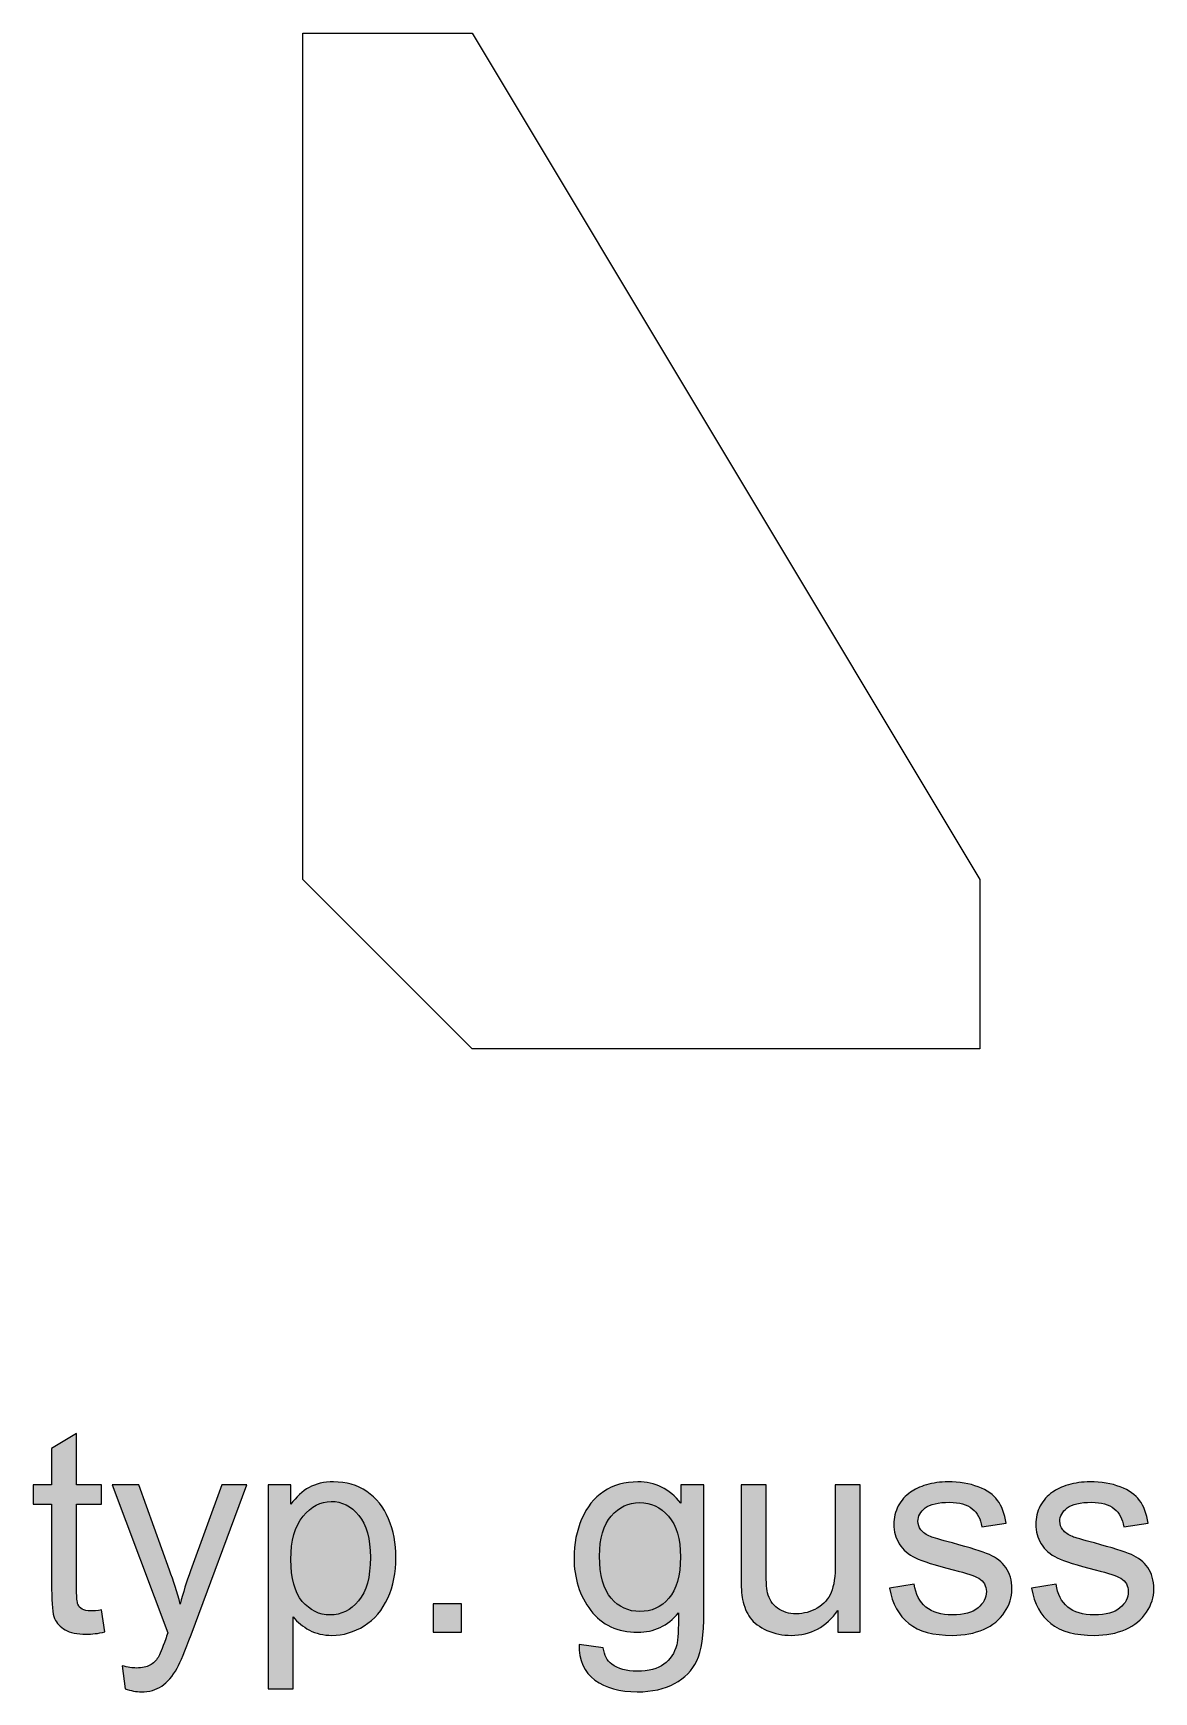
# Model space of a CAD drawing. Extents: x -3.7 to 85.1, y -41.7 to 15.
# Drawn here: x 5.3 to 11.92, y 5.21 to 15.01 of the extents above; entities that cross this region are included whole.
import ezdxf

# ---------------------------------------------------------------- set-up
doc = ezdxf.new("R2010")
doc.units = 0
doc.header["$MEASUREMENT"] = 0
doc.layers.add('LAYER_1', color=7, linetype='CONTINUOUS')

msp = doc.modelspace()

# ---------------------------------------------------------------- hatches: boundary and pattern name
at = {"layer": 'LAYER_1'}
h = msp.add_hatch(color=250, dxfattribs=at)
edge = h.paths.add_edge_path()
edge.add_spline(control_points=[(5.7073, 5.6936), (5.7073, 5.6936), (5.7273, 5.5635), (5.7273, 5.5635), (5.6859, 5.5548), (5.6488, 5.5504), (5.6164, 5.5504), (5.563, 5.5504), (5.5217, 5.5587), (5.4921, 5.5758), (5.4627, 5.5928), (5.4421, 5.6149), (5.4301, 5.6425), (5.4181, 5.6702), (5.4122, 5.7283), (5.4122, 5.8168), (5.4122, 5.8168), (5.4122, 6.3181), (5.4122, 6.3181), (5.4122, 6.3181), (5.3033, 6.3181), (5.3033, 6.3181), (5.3033, 6.3181), (5.3033, 6.4321), (5.3033, 6.4321), (5.3033, 6.4321), (5.4122, 6.4321), (5.4122, 6.4321), (5.4122, 6.4321), (5.4122, 6.6472), (5.4122, 6.6472), (5.4122, 6.6472), (5.5597, 6.7358), (5.5597, 6.7358), (5.5597, 6.7358), (5.5597, 6.4321), (5.5597, 6.4321), (5.5597, 6.4321), (5.7073, 6.4321), (5.7073, 6.4321), (5.7073, 6.4321), (5.7073, 6.3181), (5.7073, 6.3181), (5.7073, 6.3181), (5.5597, 6.3181), (5.5597, 6.3181), (5.5597, 6.3181), (5.5597, 5.8085), (5.5597, 5.8085), (5.5597, 5.7663), (5.5622, 5.7392), (5.5676, 5.7272), (5.5725, 5.7152), (5.581, 5.7056), (5.5927, 5.6984), (5.6044, 5.6914), (5.6212, 5.6878), (5.643, 5.6878), (5.6592, 5.6878), (5.6807, 5.6898), (5.7073, 5.6936)], knot_values=[0, 0, 0, 0, 0.05, 0.05, 0.05, 0.1, 0.1, 0.1, 0.15, 0.15, 0.15, 0.2, 0.2, 0.2, 0.25, 0.25, 0.25, 0.3, 0.3, 0.3, 0.35, 0.35, 0.35, 0.4, 0.4, 0.4, 0.45, 0.45, 0.45, 0.5, 0.5, 0.5, 0.55, 0.55, 0.55, 0.6, 0.6, 0.6, 0.65, 0.65, 0.65, 0.7, 0.7, 0.7, 0.75, 0.75, 0.75, 0.8, 0.8, 0.8, 0.85, 0.85, 0.85, 0.9, 0.9, 0.9, 0.95, 0.95, 0.95, 1, 1, 1, 1], degree=3, periodic=1)
h = msp.add_hatch(color=250, dxfattribs=at)
edge = h.paths.add_edge_path()
edge.add_spline(control_points=[(5.8461, 5.2276), (5.8461, 5.2276), (5.8293, 5.3639), (5.8293, 5.3639), (5.8617, 5.3553), (5.8896, 5.3508), (5.9137, 5.3508), (5.9467, 5.3508), (5.973, 5.3564), (5.9925, 5.3673), (6.0124, 5.3782), (6.0285, 5.3936), (6.0411, 5.4132), (6.0503, 5.4279), (6.0654, 5.4645), (6.0861, 5.5232), (6.0889, 5.5313), (6.0931, 5.5433), (6.0992, 5.5593), (6.0992, 5.5593), (5.769, 6.4321), (5.769, 6.4321), (5.769, 6.4321), (5.9265, 6.4321), (5.9265, 6.4321), (5.9265, 6.4321), (6.1081, 5.9297), (6.1081, 5.9297), (6.1319, 5.8663), (6.1528, 5.7993), (6.1716, 5.7288), (6.1886, 5.795), (6.2087, 5.8604), (6.2322, 5.9247), (6.2322, 5.9247), (6.4177, 6.4321), (6.4177, 6.4321), (6.4177, 6.4321), (6.565, 6.4321), (6.565, 6.4321), (6.565, 6.4321), (6.2361, 5.547), (6.2361, 5.547), (6.2006, 5.4517), (6.173, 5.3863), (6.1531, 5.3502), (6.1269, 5.3019), (6.0967, 5.2664), (6.0629, 5.2438), (6.0288, 5.2212), (5.9883, 5.2101), (5.9413, 5.2101), (5.9128, 5.2101), (5.881, 5.2159), (5.8461, 5.2276)], knot_values=[0, 0, 0, 0, 0.055556, 0.055556, 0.055556, 0.111111, 0.111111, 0.111111, 0.166667, 0.166667, 0.166667, 0.222222, 0.222222, 0.222222, 0.277778, 0.277778, 0.277778, 0.333333, 0.333333, 0.333333, 0.388889, 0.388889, 0.388889, 0.444444, 0.444444, 0.444444, 0.5, 0.5, 0.5, 0.555556, 0.555556, 0.555556, 0.611111, 0.611111, 0.611111, 0.666667, 0.666667, 0.666667, 0.722222, 0.722222, 0.722222, 0.777778, 0.777778, 0.777778, 0.833333, 0.833333, 0.833333, 0.888889, 0.888889, 0.888889, 0.944444, 0.944444, 0.944444, 1, 1, 1, 1], degree=3, periodic=1)
h = msp.add_hatch(color=250, dxfattribs=at)
edge = h.paths.add_edge_path()
edge.add_spline(control_points=[(6.691, 5.2284), (6.691, 5.2284), (6.691, 6.4321), (6.691, 6.4321), (6.691, 6.4321), (6.825, 6.4321), (6.825, 6.4321), (6.825, 6.4321), (6.825, 6.3178), (6.825, 6.3178), (6.8567, 6.3619), (6.8924, 6.3952), (6.9323, 6.4173), (6.972, 6.4393), (7.0204, 6.4505), (7.077, 6.4505), (7.1514, 6.4505), (7.2167, 6.4315), (7.2735, 6.3932), (7.3301, 6.3553), (7.3729, 6.3013), (7.4019, 6.232), (7.4307, 6.1624), (7.4453, 6.0864), (7.4453, 6.0035), (7.4453, 5.9149), (7.4294, 5.835), (7.3975, 5.7638), (7.3656, 5.6928), (7.3193, 5.6383), (7.2584, 5.6003), (7.1978, 5.5626), (7.1338, 5.5436), (7.0667, 5.5436), (7.0176, 5.5436), (6.9734, 5.5539), (6.9346, 5.5746), (6.8955, 5.5953), (6.8636, 5.6213), (6.8384, 5.6529), (6.8384, 5.6529), (6.8384, 5.2284), (6.8384, 5.2284), (6.8384, 5.2284), (6.691, 5.2284), (6.691, 5.2284)], knot_values=[0, 0, 0, 0, 0.066667, 0.066667, 0.066667, 0.133333, 0.133333, 0.133333, 0.2, 0.2, 0.2, 0.266667, 0.266667, 0.266667, 0.333333, 0.333333, 0.333333, 0.4, 0.4, 0.4, 0.466667, 0.466667, 0.466667, 0.533333, 0.533333, 0.533333, 0.6, 0.6, 0.6, 0.666667, 0.666667, 0.666667, 0.733333, 0.733333, 0.733333, 0.8, 0.8, 0.8, 0.866667, 0.866667, 0.866667, 0.933333, 0.933333, 0.933333, 1, 1, 1, 1], degree=3, periodic=1)
h = msp.add_hatch(color=250, dxfattribs=at)
edge = h.paths.add_edge_path()
edge.add_spline(control_points=[(8.5276, 5.4899), (8.5276, 5.4899), (8.6701, 5.4699), (8.6701, 5.4699), (8.6759, 5.4257), (8.6927, 5.3936), (8.7202, 5.3732), (8.7567, 5.3461), (8.8067, 5.3324), (8.8702, 5.3324), (8.9383, 5.3324), (8.9911, 5.3461), (9.0282, 5.3732), (9.0655, 5.4003), (9.0906, 5.4385), (9.1037, 5.4875), (9.1113, 5.5173), (9.1149, 5.5802), (9.1144, 5.6761), (9.0498, 5.6001), (8.9696, 5.5621), (8.8735, 5.5621), (8.7539, 5.5621), (8.6612, 5.6051), (8.5958, 5.6914), (8.5301, 5.7775), (8.4975, 5.8808), (8.4975, 6.0013), (8.4975, 6.0842), (8.5125, 6.1608), (8.5424, 6.2309), (8.5723, 6.301), (8.6159, 6.355), (8.6729, 6.3932), (8.7299, 6.4315), (8.797, 6.4505), (8.8741, 6.4505), (8.9766, 6.4505), (9.0613, 6.4086), (9.1278, 6.3247), (9.1278, 6.3247), (9.1278, 6.4321), (9.1278, 6.4321), (9.1278, 6.4321), (9.2636, 6.4321), (9.2636, 6.4321), (9.2636, 6.4321), (9.2636, 5.6808), (9.2636, 5.6808), (9.2636, 5.5453), (9.2499, 5.4495), (9.2222, 5.393), (9.1948, 5.3366), (9.151, 5.2918), (9.0914, 5.2592), (9.0316, 5.2265), (8.9581, 5.2101), (8.871, 5.2101), (8.7673, 5.2101), (8.6838, 5.2333), (8.6201, 5.2798), (8.5561, 5.3262), (8.5254, 5.3964), (8.5276, 5.4899)], knot_values=[0, 0, 0, 0, 0.047619, 0.047619, 0.047619, 0.095238, 0.095238, 0.095238, 0.142857, 0.142857, 0.142857, 0.190476, 0.190476, 0.190476, 0.238095, 0.238095, 0.238095, 0.285714, 0.285714, 0.285714, 0.333333, 0.333333, 0.333333, 0.380952, 0.380952, 0.380952, 0.428571, 0.428571, 0.428571, 0.47619, 0.47619, 0.47619, 0.52381, 0.52381, 0.52381, 0.571429, 0.571429, 0.571429, 0.619048, 0.619048, 0.619048, 0.666667, 0.666667, 0.666667, 0.714286, 0.714286, 0.714286, 0.761905, 0.761905, 0.761905, 0.809524, 0.809524, 0.809524, 0.857143, 0.857143, 0.857143, 0.904762, 0.904762, 0.904762, 0.952381, 0.952381, 0.952381, 1, 1, 1, 1], degree=3, periodic=1)
h = msp.add_hatch(color=250, dxfattribs=at)
edge = h.paths.add_edge_path()
edge.add_spline(control_points=[(10.0553, 5.5621), (10.0553, 5.5621), (10.0553, 5.6914), (10.0553, 5.6914), (9.9877, 5.5928), (9.8961, 5.5436), (9.7801, 5.5436), (9.729, 5.5436), (9.6812, 5.5534), (9.6368, 5.573), (9.5924, 5.5928), (9.5594, 5.6174), (9.5379, 5.647), (9.5164, 5.6769), (9.5013, 5.7132), (9.4926, 5.7562), (9.4867, 5.7853), (9.4837, 5.8311), (9.4837, 5.8937), (9.4837, 5.8937), (9.4837, 6.4321), (9.4837, 6.4321), (9.4837, 6.4321), (9.6312, 6.4321), (9.6312, 6.4321), (9.6312, 6.4321), (9.6312, 5.9507), (9.6312, 5.9507), (9.6312, 5.8738), (9.6342, 5.8219), (9.6401, 5.7953), (9.6494, 5.7565), (9.669, 5.7263), (9.6991, 5.7042), (9.729, 5.6822), (9.7659, 5.671), (9.81, 5.671), (9.8542, 5.671), (9.8955, 5.6822), (9.9341, 5.7048), (9.9726, 5.7275), (9.9999, 5.7584), (10.0162, 5.7973), (10.0321, 5.8361), (10.0402, 5.8929), (10.0402, 5.9669), (10.0402, 5.9669), (10.0402, 6.4321), (10.0402, 6.4321), (10.0402, 6.4321), (10.1877, 6.4321), (10.1877, 6.4321), (10.1877, 6.4321), (10.1877, 5.5621), (10.1877, 5.5621), (10.1877, 5.5621), (10.0553, 5.5621), (10.0553, 5.5621)], knot_values=[0, 0, 0, 0, 0.052632, 0.052632, 0.052632, 0.105263, 0.105263, 0.105263, 0.157895, 0.157895, 0.157895, 0.210526, 0.210526, 0.210526, 0.263158, 0.263158, 0.263158, 0.315789, 0.315789, 0.315789, 0.368421, 0.368421, 0.368421, 0.421053, 0.421053, 0.421053, 0.473684, 0.473684, 0.473684, 0.526316, 0.526316, 0.526316, 0.578947, 0.578947, 0.578947, 0.631579, 0.631579, 0.631579, 0.684211, 0.684211, 0.684211, 0.736842, 0.736842, 0.736842, 0.789474, 0.789474, 0.789474, 0.842105, 0.842105, 0.842105, 0.894737, 0.894737, 0.894737, 0.947368, 0.947368, 0.947368, 1, 1, 1, 1], degree=3, periodic=1)
h = msp.add_hatch(color=250, dxfattribs=at)
edge = h.paths.add_edge_path()
edge.add_spline(control_points=[(10.3607, 5.8219), (10.3607, 5.8219), (10.5065, 5.8453), (10.5065, 5.8453), (10.5146, 5.787), (10.5375, 5.7422), (10.575, 5.711), (10.6124, 5.6799), (10.665, 5.6643), (10.7319, 5.6643), (10.7998, 5.6643), (10.8502, 5.678), (10.8831, 5.7056), (10.9158, 5.733), (10.9323, 5.7655), (10.9323, 5.8026), (10.9323, 5.8359), (10.9175, 5.8621), (10.8881, 5.8811), (10.8675, 5.8942), (10.8172, 5.9107), (10.7373, 5.9311), (10.6295, 5.9582), (10.5549, 5.9816), (10.513, 6.0015), (10.4713, 6.0216), (10.4398, 6.049), (10.4182, 6.0842), (10.3967, 6.1192), (10.3858, 6.158), (10.3858, 6.2004), (10.3858, 6.2393), (10.3947, 6.275), (10.4124, 6.308), (10.4302, 6.341), (10.4542, 6.3684), (10.4847, 6.3901), (10.5076, 6.4069), (10.539, 6.4212), (10.5784, 6.4329), (10.6179, 6.4446), (10.6601, 6.4505), (10.7054, 6.4505), (10.7736, 6.4505), (10.8334, 6.4407), (10.8848, 6.4209), (10.9365, 6.4013), (10.9745, 6.3745), (10.9991, 6.341), (11.0234, 6.3072), (11.0404, 6.2622), (11.0496, 6.2058), (11.0496, 6.2058), (10.9055, 6.1856), (10.9055, 6.1856), (10.8991, 6.2309), (10.8801, 6.2664), (10.8487, 6.2918), (10.8175, 6.3173), (10.7733, 6.3298), (10.7161, 6.3298), (10.6487, 6.3298), (10.6004, 6.3186), (10.5716, 6.2962), (10.5429, 6.2739), (10.5283, 6.2476), (10.5283, 6.2178), (10.5283, 6.1987), (10.5341, 6.1815), (10.5462, 6.1661), (10.5582, 6.1504), (10.5769, 6.1373), (10.6026, 6.127), (10.6175, 6.1214), (10.6604, 6.1088), (10.7325, 6.0893), (10.8365, 6.0616), (10.9091, 6.0387), (10.9505, 6.0211), (10.9918, 6.0035), (11.0242, 5.9775), (11.0477, 5.9439), (11.0714, 5.9101), (11.0832, 5.8682), (11.0832, 5.8179), (11.0832, 5.7691), (11.0689, 5.723), (11.0401, 5.6797), (11.0114, 5.6364), (10.9701, 5.6028), (10.9161, 5.5791), (10.8619, 5.5553), (10.8007, 5.5436), (10.7325, 5.5436), (10.6196, 5.5436), (10.5333, 5.567), (10.4741, 5.6138), (10.4149, 5.6607), (10.3772, 5.7299), (10.3607, 5.8219)], knot_values=[0, 0, 0, 0, 0.030303, 0.030303, 0.030303, 0.060606, 0.060606, 0.060606, 0.090909, 0.090909, 0.090909, 0.121212, 0.121212, 0.121212, 0.151515, 0.151515, 0.151515, 0.181818, 0.181818, 0.181818, 0.212121, 0.212121, 0.212121, 0.242424, 0.242424, 0.242424, 0.272727, 0.272727, 0.272727, 0.30303, 0.30303, 0.30303, 0.333333, 0.333333, 0.333333, 0.363636, 0.363636, 0.363636, 0.393939, 0.393939, 0.393939, 0.424242, 0.424242, 0.424242, 0.454545, 0.454545, 0.454545, 0.484848, 0.484848, 0.484848, 0.515152, 0.515152, 0.515152, 0.545455, 0.545455, 0.545455, 0.575758, 0.575758, 0.575758, 0.606061, 0.606061, 0.606061, 0.636364, 0.636364, 0.636364, 0.666667, 0.666667, 0.666667, 0.69697, 0.69697, 0.69697, 0.727273, 0.727273, 0.727273, 0.757576, 0.757576, 0.757576, 0.787879, 0.787879, 0.787879, 0.818182, 0.818182, 0.818182, 0.848485, 0.848485, 0.848485, 0.878788, 0.878788, 0.878788, 0.909091, 0.909091, 0.909091, 0.939394, 0.939394, 0.939394, 0.969697, 0.969697, 0.969697, 1, 1, 1, 1], degree=3, periodic=1)
h = msp.add_hatch(color=250, dxfattribs=at)
edge = h.paths.add_edge_path()
edge.add_spline(control_points=[(11.1988, 5.8219), (11.1988, 5.8219), (11.3447, 5.8453), (11.3447, 5.8453), (11.3527, 5.787), (11.3756, 5.7422), (11.4132, 5.711), (11.4505, 5.6799), (11.5031, 5.6643), (11.5702, 5.6643), (11.638, 5.6643), (11.6884, 5.678), (11.7213, 5.7056), (11.7539, 5.733), (11.7704, 5.7655), (11.7704, 5.8026), (11.7704, 5.8359), (11.7556, 5.8621), (11.7263, 5.8811), (11.7056, 5.8942), (11.6553, 5.9107), (11.5755, 5.9311), (11.4676, 5.9582), (11.393, 5.9816), (11.3511, 6.0015), (11.3095, 6.0216), (11.2779, 6.049), (11.2564, 6.0842), (11.2349, 6.1192), (11.2239, 6.158), (11.2239, 6.2004), (11.2239, 6.2393), (11.2329, 6.275), (11.2505, 6.308), (11.2684, 6.341), (11.2924, 6.3684), (11.3229, 6.3901), (11.3458, 6.4069), (11.3771, 6.4212), (11.4165, 6.4329), (11.4562, 6.4446), (11.4983, 6.4505), (11.5436, 6.4505), (11.6118, 6.4505), (11.6716, 6.4407), (11.723, 6.4209), (11.7747, 6.4013), (11.8127, 6.3745), (11.8373, 6.341), (11.8616, 6.3072), (11.8786, 6.2622), (11.8878, 6.2058), (11.8878, 6.2058), (11.7436, 6.1856), (11.7436, 6.1856), (11.7373, 6.2309), (11.7182, 6.2664), (11.6869, 6.2918), (11.6556, 6.3173), (11.6115, 6.3298), (11.5542, 6.3298), (11.4869, 6.3298), (11.4385, 6.3186), (11.4098, 6.2962), (11.381, 6.2739), (11.3664, 6.2476), (11.3664, 6.2178), (11.3664, 6.1987), (11.3723, 6.1815), (11.3844, 6.1661), (11.3964, 6.1504), (11.4151, 6.1373), (11.4408, 6.127), (11.4556, 6.1214), (11.4986, 6.1088), (11.5707, 6.0893), (11.6747, 6.0616), (11.7473, 6.0387), (11.7887, 6.0211), (11.8299, 6.0035), (11.8624, 5.9775), (11.8858, 5.9439), (11.9096, 5.9101), (11.9213, 5.8682), (11.9213, 5.8179), (11.9213, 5.7691), (11.9071, 5.723), (11.8783, 5.6797), (11.8496, 5.6364), (11.8082, 5.6028), (11.7542, 5.5791), (11.7001, 5.5553), (11.6389, 5.5436), (11.5707, 5.5436), (11.4579, 5.5436), (11.3715, 5.567), (11.3122, 5.6138), (11.253, 5.6607), (11.2153, 5.7299), (11.1988, 5.8219)], knot_values=[0, 0, 0, 0, 0.030303, 0.030303, 0.030303, 0.060606, 0.060606, 0.060606, 0.090909, 0.090909, 0.090909, 0.121212, 0.121212, 0.121212, 0.151515, 0.151515, 0.151515, 0.181818, 0.181818, 0.181818, 0.212121, 0.212121, 0.212121, 0.242424, 0.242424, 0.242424, 0.272727, 0.272727, 0.272727, 0.30303, 0.30303, 0.30303, 0.333333, 0.333333, 0.333333, 0.363636, 0.363636, 0.363636, 0.393939, 0.393939, 0.393939, 0.424242, 0.424242, 0.424242, 0.454545, 0.454545, 0.454545, 0.484848, 0.484848, 0.484848, 0.515152, 0.515152, 0.515152, 0.545455, 0.545455, 0.545455, 0.575758, 0.575758, 0.575758, 0.606061, 0.606061, 0.606061, 0.636364, 0.636364, 0.636364, 0.666667, 0.666667, 0.666667, 0.69697, 0.69697, 0.69697, 0.727273, 0.727273, 0.727273, 0.757576, 0.757576, 0.757576, 0.787879, 0.787879, 0.787879, 0.818182, 0.818182, 0.818182, 0.848485, 0.848485, 0.848485, 0.878788, 0.878788, 0.878788, 0.909091, 0.909091, 0.909091, 0.939394, 0.939394, 0.939394, 0.969697, 0.969697, 0.969697, 1, 1, 1, 1], degree=3, periodic=1)
h = msp.add_hatch(color=250, dxfattribs=at)
edge = h.paths.add_edge_path()
edge.add_spline(control_points=[(6.825, 5.9918), (6.825, 5.8803), (6.8476, 5.7979), (6.8927, 5.7445), (6.9379, 5.6911), (6.9927, 5.6643), (7.057, 5.6643), (7.1224, 5.6643), (7.1782, 5.6919), (7.2246, 5.7473), (7.2712, 5.8026), (7.2944, 5.8881), (7.2944, 6.004), (7.2944, 6.1147), (7.2718, 6.1974), (7.2262, 6.2524), (7.1807, 6.3075), (7.1265, 6.3348), (7.0634, 6.3348), (7.0008, 6.3348), (6.9455, 6.3055), (6.8974, 6.2471), (6.8491, 6.1884), (6.825, 6.1035), (6.825, 5.9918)], knot_values=[0, 0, 0, 0, 0.125, 0.125, 0.125, 0.25, 0.25, 0.25, 0.375, 0.375, 0.375, 0.5, 0.5, 0.5, 0.625, 0.625, 0.625, 0.75, 0.75, 0.75, 0.875, 0.875, 0.875, 1, 1, 1, 1], degree=3, periodic=1)
h = msp.add_hatch(color=250, dxfattribs=at)
edge = h.paths.add_edge_path()
edge.add_spline(control_points=[(8.6483, 6.0118), (8.6483, 5.8981), (8.671, 5.8152), (8.7162, 5.763), (8.7618, 5.7107), (8.8184, 5.6844), (8.8866, 5.6844), (8.9545, 5.6844), (9.0113, 5.7104), (9.0573, 5.7624), (9.1032, 5.8144), (9.1261, 5.8959), (9.1261, 6.0071), (9.1261, 6.1133), (9.1024, 6.1935), (9.0551, 6.2474), (9.0079, 6.3013), (8.9509, 6.3281), (8.8844, 6.3281), (8.8187, 6.3281), (8.7631, 6.3016), (8.717, 6.2485), (8.6713, 6.1954), (8.6483, 6.1167), (8.6483, 6.0118)], knot_values=[0, 0, 0, 0, 0.125, 0.125, 0.125, 0.25, 0.25, 0.25, 0.375, 0.375, 0.375, 0.5, 0.5, 0.5, 0.625, 0.625, 0.625, 0.75, 0.75, 0.75, 0.875, 0.875, 0.875, 1, 1, 1, 1], degree=3, periodic=1)
h = msp.add_hatch(color=250, dxfattribs=at)
edge = h.paths.add_edge_path()
edge.add_spline(control_points=[(7.6652, 5.5621), (7.6652, 5.5621), (7.6652, 5.7296), (7.6652, 5.7296), (7.6652, 5.7296), (7.8328, 5.7296), (7.8328, 5.7296), (7.8328, 5.7296), (7.8328, 5.5621), (7.8328, 5.5621), (7.8328, 5.5621), (7.6652, 5.5621), (7.6652, 5.5621)], knot_values=[0, 0, 0, 0, 0.25, 0.25, 0.25, 0.5, 0.5, 0.5, 0.75, 0.75, 0.75, 1, 1, 1, 1], degree=3, periodic=1)

# ---------------------------------------------------------------- linework, layer by layer
at = {"layer": 'LAYER_1', "color": 250}
for points, knots in [([(6.8948, 15.0086), (6.8948, 15.0086), (6.8948, 10.0086), (6.8948, 10.0086), (6.8948, 10.0086), (7.8948, 9.0086), (7.8948, 9.0086), (7.8948, 9.0086), (10.8948, 9.0086), (10.8948, 9.0086), (10.8948, 9.0086), (10.8948, 10.0086), (10.8948, 10.0086), (10.8948, 10.0086), (7.8948, 15.0086), (7.8948, 15.0086), (7.8948, 15.0086), (6.8948, 15.0086), (6.8948, 15.0086)], [0, 0, 0, 0, 0.166667, 0.166667, 0.166667, 0.333333, 0.333333, 0.333333, 0.5, 0.5, 0.5, 0.666667, 0.666667, 0.666667, 0.833333, 0.833333, 0.833333, 1, 1, 1, 1]), ([(5.7073, 5.6936), (5.7073, 5.6936), (5.7273, 5.5635), (5.7273, 5.5635), (5.6859, 5.5548), (5.6488, 5.5504), (5.6164, 5.5504), (5.563, 5.5504), (5.5217, 5.5587), (5.4921, 5.5758), (5.4627, 5.5928), (5.4421, 5.6149), (5.4301, 5.6425), (5.4181, 5.6702), (5.4122, 5.7283), (5.4122, 5.8168), (5.4122, 5.8168), (5.4122, 6.3181), (5.4122, 6.3181), (5.4122, 6.3181), (5.3033, 6.3181), (5.3033, 6.3181), (5.3033, 6.3181), (5.3033, 6.4321), (5.3033, 6.4321), (5.3033, 6.4321), (5.4122, 6.4321), (5.4122, 6.4321), (5.4122, 6.4321), (5.4122, 6.6472), (5.4122, 6.6472), (5.4122, 6.6472), (5.5597, 6.7358), (5.5597, 6.7358), (5.5597, 6.7358), (5.5597, 6.4321), (5.5597, 6.4321), (5.5597, 6.4321), (5.7073, 6.4321), (5.7073, 6.4321), (5.7073, 6.4321), (5.7073, 6.3181), (5.7073, 6.3181), (5.7073, 6.3181), (5.5597, 6.3181), (5.5597, 6.3181), (5.5597, 6.3181), (5.5597, 5.8085), (5.5597, 5.8085), (5.5597, 5.7663), (5.5622, 5.7392), (5.5676, 5.7272), (5.5725, 5.7152), (5.581, 5.7056), (5.5927, 5.6984), (5.6044, 5.6914), (5.6212, 5.6878), (5.643, 5.6878), (5.6592, 5.6878), (5.6807, 5.6898), (5.7073, 5.6936)], [0, 0, 0, 0, 0.05, 0.05, 0.05, 0.1, 0.1, 0.1, 0.15, 0.15, 0.15, 0.2, 0.2, 0.2, 0.25, 0.25, 0.25, 0.3, 0.3, 0.3, 0.35, 0.35, 0.35, 0.4, 0.4, 0.4, 0.45, 0.45, 0.45, 0.5, 0.5, 0.5, 0.55, 0.55, 0.55, 0.6, 0.6, 0.6, 0.65, 0.65, 0.65, 0.7, 0.7, 0.7, 0.75, 0.75, 0.75, 0.8, 0.8, 0.8, 0.85, 0.85, 0.85, 0.9, 0.9, 0.9, 0.95, 0.95, 0.95, 1, 1, 1, 1]), ([(5.8461, 5.2276), (5.8461, 5.2276), (5.8293, 5.3639), (5.8293, 5.3639), (5.8617, 5.3553), (5.8896, 5.3508), (5.9137, 5.3508), (5.9467, 5.3508), (5.973, 5.3564), (5.9925, 5.3673), (6.0124, 5.3782), (6.0285, 5.3936), (6.0411, 5.4132), (6.0503, 5.4279), (6.0654, 5.4645), (6.0861, 5.5232), (6.0889, 5.5313), (6.0931, 5.5433), (6.0992, 5.5593), (6.0992, 5.5593), (5.769, 6.4321), (5.769, 6.4321), (5.769, 6.4321), (5.9265, 6.4321), (5.9265, 6.4321), (5.9265, 6.4321), (6.1081, 5.9297), (6.1081, 5.9297), (6.1319, 5.8663), (6.1528, 5.7993), (6.1716, 5.7288), (6.1886, 5.795), (6.2087, 5.8604), (6.2322, 5.9247), (6.2322, 5.9247), (6.4177, 6.4321), (6.4177, 6.4321), (6.4177, 6.4321), (6.565, 6.4321), (6.565, 6.4321), (6.565, 6.4321), (6.2361, 5.547), (6.2361, 5.547), (6.2006, 5.4517), (6.173, 5.3863), (6.1531, 5.3502), (6.1269, 5.3019), (6.0967, 5.2664), (6.0629, 5.2438), (6.0288, 5.2212), (5.9883, 5.2101), (5.9413, 5.2101), (5.9128, 5.2101), (5.881, 5.2159), (5.8461, 5.2276)], [0, 0, 0, 0, 0.055556, 0.055556, 0.055556, 0.111111, 0.111111, 0.111111, 0.166667, 0.166667, 0.166667, 0.222222, 0.222222, 0.222222, 0.277778, 0.277778, 0.277778, 0.333333, 0.333333, 0.333333, 0.388889, 0.388889, 0.388889, 0.444444, 0.444444, 0.444444, 0.5, 0.5, 0.5, 0.555556, 0.555556, 0.555556, 0.611111, 0.611111, 0.611111, 0.666667, 0.666667, 0.666667, 0.722222, 0.722222, 0.722222, 0.777778, 0.777778, 0.777778, 0.833333, 0.833333, 0.833333, 0.888889, 0.888889, 0.888889, 0.944444, 0.944444, 0.944444, 1, 1, 1, 1]), ([(6.691, 5.2284), (6.691, 5.2284), (6.691, 6.4321), (6.691, 6.4321), (6.691, 6.4321), (6.825, 6.4321), (6.825, 6.4321), (6.825, 6.4321), (6.825, 6.3178), (6.825, 6.3178), (6.8567, 6.3619), (6.8924, 6.3952), (6.9323, 6.4173), (6.972, 6.4393), (7.0204, 6.4505), (7.077, 6.4505), (7.1514, 6.4505), (7.2167, 6.4315), (7.2735, 6.3932), (7.3301, 6.3553), (7.3729, 6.3013), (7.4019, 6.232), (7.4307, 6.1624), (7.4453, 6.0864), (7.4453, 6.0035), (7.4453, 5.9149), (7.4294, 5.835), (7.3975, 5.7638), (7.3656, 5.6928), (7.3193, 5.6383), (7.2584, 5.6003), (7.1978, 5.5626), (7.1338, 5.5436), (7.0667, 5.5436), (7.0176, 5.5436), (6.9734, 5.5539), (6.9346, 5.5746), (6.8955, 5.5953), (6.8636, 5.6213), (6.8384, 5.6529), (6.8384, 5.6529), (6.8384, 5.2284), (6.8384, 5.2284), (6.8384, 5.2284), (6.691, 5.2284), (6.691, 5.2284)], [0, 0, 0, 0, 0.066667, 0.066667, 0.066667, 0.133333, 0.133333, 0.133333, 0.2, 0.2, 0.2, 0.266667, 0.266667, 0.266667, 0.333333, 0.333333, 0.333333, 0.4, 0.4, 0.4, 0.466667, 0.466667, 0.466667, 0.533333, 0.533333, 0.533333, 0.6, 0.6, 0.6, 0.666667, 0.666667, 0.666667, 0.733333, 0.733333, 0.733333, 0.8, 0.8, 0.8, 0.866667, 0.866667, 0.866667, 0.933333, 0.933333, 0.933333, 1, 1, 1, 1]), ([(8.5276, 5.4899), (8.5276, 5.4899), (8.6701, 5.4699), (8.6701, 5.4699), (8.6759, 5.4257), (8.6927, 5.3936), (8.7202, 5.3732), (8.7567, 5.3461), (8.8067, 5.3324), (8.8702, 5.3324), (8.9383, 5.3324), (8.9911, 5.3461), (9.0282, 5.3732), (9.0655, 5.4003), (9.0906, 5.4385), (9.1037, 5.4875), (9.1113, 5.5173), (9.1149, 5.5802), (9.1144, 5.6761), (9.0498, 5.6001), (8.9696, 5.5621), (8.8735, 5.5621), (8.7539, 5.5621), (8.6612, 5.6051), (8.5958, 5.6914), (8.5301, 5.7775), (8.4975, 5.8808), (8.4975, 6.0013), (8.4975, 6.0842), (8.5125, 6.1608), (8.5424, 6.2309), (8.5723, 6.301), (8.6159, 6.355), (8.6729, 6.3932), (8.7299, 6.4315), (8.797, 6.4505), (8.8741, 6.4505), (8.9766, 6.4505), (9.0613, 6.4086), (9.1278, 6.3247), (9.1278, 6.3247), (9.1278, 6.4321), (9.1278, 6.4321), (9.1278, 6.4321), (9.2636, 6.4321), (9.2636, 6.4321), (9.2636, 6.4321), (9.2636, 5.6808), (9.2636, 5.6808), (9.2636, 5.5453), (9.2499, 5.4495), (9.2222, 5.393), (9.1948, 5.3366), (9.151, 5.2918), (9.0914, 5.2592), (9.0316, 5.2265), (8.9581, 5.2101), (8.871, 5.2101), (8.7673, 5.2101), (8.6838, 5.2333), (8.6201, 5.2798), (8.5561, 5.3262), (8.5254, 5.3964), (8.5276, 5.4899)], [0, 0, 0, 0, 0.047619, 0.047619, 0.047619, 0.095238, 0.095238, 0.095238, 0.142857, 0.142857, 0.142857, 0.190476, 0.190476, 0.190476, 0.238095, 0.238095, 0.238095, 0.285714, 0.285714, 0.285714, 0.333333, 0.333333, 0.333333, 0.380952, 0.380952, 0.380952, 0.428571, 0.428571, 0.428571, 0.47619, 0.47619, 0.47619, 0.52381, 0.52381, 0.52381, 0.571429, 0.571429, 0.571429, 0.619048, 0.619048, 0.619048, 0.666667, 0.666667, 0.666667, 0.714286, 0.714286, 0.714286, 0.761905, 0.761905, 0.761905, 0.809524, 0.809524, 0.809524, 0.857143, 0.857143, 0.857143, 0.904762, 0.904762, 0.904762, 0.952381, 0.952381, 0.952381, 1, 1, 1, 1]), ([(10.0553, 5.5621), (10.0553, 5.5621), (10.0553, 5.6914), (10.0553, 5.6914), (9.9877, 5.5928), (9.8961, 5.5436), (9.7801, 5.5436), (9.729, 5.5436), (9.6812, 5.5534), (9.6368, 5.573), (9.5924, 5.5928), (9.5594, 5.6174), (9.5379, 5.647), (9.5164, 5.6769), (9.5013, 5.7132), (9.4926, 5.7562), (9.4867, 5.7853), (9.4837, 5.8311), (9.4837, 5.8937), (9.4837, 5.8937), (9.4837, 6.4321), (9.4837, 6.4321), (9.4837, 6.4321), (9.6312, 6.4321), (9.6312, 6.4321), (9.6312, 6.4321), (9.6312, 5.9507), (9.6312, 5.9507), (9.6312, 5.8738), (9.6342, 5.8219), (9.6401, 5.7953), (9.6494, 5.7565), (9.669, 5.7263), (9.6991, 5.7042), (9.729, 5.6822), (9.7659, 5.671), (9.81, 5.671), (9.8542, 5.671), (9.8955, 5.6822), (9.9341, 5.7048), (9.9726, 5.7275), (9.9999, 5.7584), (10.0162, 5.7973), (10.0321, 5.8361), (10.0402, 5.8929), (10.0402, 5.9669), (10.0402, 5.9669), (10.0402, 6.4321), (10.0402, 6.4321), (10.0402, 6.4321), (10.1877, 6.4321), (10.1877, 6.4321), (10.1877, 6.4321), (10.1877, 5.5621), (10.1877, 5.5621), (10.1877, 5.5621), (10.0553, 5.5621), (10.0553, 5.5621)], [0, 0, 0, 0, 0.052632, 0.052632, 0.052632, 0.105263, 0.105263, 0.105263, 0.157895, 0.157895, 0.157895, 0.210526, 0.210526, 0.210526, 0.263158, 0.263158, 0.263158, 0.315789, 0.315789, 0.315789, 0.368421, 0.368421, 0.368421, 0.421053, 0.421053, 0.421053, 0.473684, 0.473684, 0.473684, 0.526316, 0.526316, 0.526316, 0.578947, 0.578947, 0.578947, 0.631579, 0.631579, 0.631579, 0.684211, 0.684211, 0.684211, 0.736842, 0.736842, 0.736842, 0.789474, 0.789474, 0.789474, 0.842105, 0.842105, 0.842105, 0.894737, 0.894737, 0.894737, 0.947368, 0.947368, 0.947368, 1, 1, 1, 1]), ([(10.3607, 5.8219), (10.3607, 5.8219), (10.5065, 5.8453), (10.5065, 5.8453), (10.5146, 5.787), (10.5375, 5.7422), (10.575, 5.711), (10.6124, 5.6799), (10.665, 5.6643), (10.7319, 5.6643), (10.7998, 5.6643), (10.8502, 5.678), (10.8831, 5.7056), (10.9158, 5.733), (10.9323, 5.7655), (10.9323, 5.8026), (10.9323, 5.8359), (10.9175, 5.8621), (10.8881, 5.8811), (10.8675, 5.8942), (10.8172, 5.9107), (10.7373, 5.9311), (10.6295, 5.9582), (10.5549, 5.9816), (10.513, 6.0015), (10.4713, 6.0216), (10.4398, 6.049), (10.4182, 6.0842), (10.3967, 6.1192), (10.3858, 6.158), (10.3858, 6.2004), (10.3858, 6.2393), (10.3947, 6.275), (10.4124, 6.308), (10.4302, 6.341), (10.4542, 6.3684), (10.4847, 6.3901), (10.5076, 6.4069), (10.539, 6.4212), (10.5784, 6.4329), (10.6179, 6.4446), (10.6601, 6.4505), (10.7054, 6.4505), (10.7736, 6.4505), (10.8334, 6.4407), (10.8848, 6.4209), (10.9365, 6.4013), (10.9745, 6.3745), (10.9991, 6.341), (11.0234, 6.3072), (11.0404, 6.2622), (11.0496, 6.2058), (11.0496, 6.2058), (10.9055, 6.1856), (10.9055, 6.1856), (10.8991, 6.2309), (10.8801, 6.2664), (10.8487, 6.2918), (10.8175, 6.3173), (10.7733, 6.3298), (10.7161, 6.3298), (10.6487, 6.3298), (10.6004, 6.3186), (10.5716, 6.2962), (10.5429, 6.2739), (10.5283, 6.2476), (10.5283, 6.2178), (10.5283, 6.1987), (10.5341, 6.1815), (10.5462, 6.1661), (10.5582, 6.1504), (10.5769, 6.1373), (10.6026, 6.127), (10.6175, 6.1214), (10.6604, 6.1088), (10.7325, 6.0893), (10.8365, 6.0616), (10.9091, 6.0387), (10.9505, 6.0211), (10.9918, 6.0035), (11.0242, 5.9775), (11.0477, 5.9439), (11.0714, 5.9101), (11.0832, 5.8682), (11.0832, 5.8179), (11.0832, 5.7691), (11.0689, 5.723), (11.0401, 5.6797), (11.0114, 5.6364), (10.9701, 5.6028), (10.9161, 5.5791), (10.8619, 5.5553), (10.8007, 5.5436), (10.7325, 5.5436), (10.6196, 5.5436), (10.5333, 5.567), (10.4741, 5.6138), (10.4149, 5.6607), (10.3772, 5.7299), (10.3607, 5.8219)], [0, 0, 0, 0, 0.030303, 0.030303, 0.030303, 0.060606, 0.060606, 0.060606, 0.090909, 0.090909, 0.090909, 0.121212, 0.121212, 0.121212, 0.151515, 0.151515, 0.151515, 0.181818, 0.181818, 0.181818, 0.212121, 0.212121, 0.212121, 0.242424, 0.242424, 0.242424, 0.272727, 0.272727, 0.272727, 0.30303, 0.30303, 0.30303, 0.333333, 0.333333, 0.333333, 0.363636, 0.363636, 0.363636, 0.393939, 0.393939, 0.393939, 0.424242, 0.424242, 0.424242, 0.454545, 0.454545, 0.454545, 0.484848, 0.484848, 0.484848, 0.515152, 0.515152, 0.515152, 0.545455, 0.545455, 0.545455, 0.575758, 0.575758, 0.575758, 0.606061, 0.606061, 0.606061, 0.636364, 0.636364, 0.636364, 0.666667, 0.666667, 0.666667, 0.69697, 0.69697, 0.69697, 0.727273, 0.727273, 0.727273, 0.757576, 0.757576, 0.757576, 0.787879, 0.787879, 0.787879, 0.818182, 0.818182, 0.818182, 0.848485, 0.848485, 0.848485, 0.878788, 0.878788, 0.878788, 0.909091, 0.909091, 0.909091, 0.939394, 0.939394, 0.939394, 0.969697, 0.969697, 0.969697, 1, 1, 1, 1]), ([(11.1988, 5.8219), (11.1988, 5.8219), (11.3447, 5.8453), (11.3447, 5.8453), (11.3527, 5.787), (11.3756, 5.7422), (11.4132, 5.711), (11.4505, 5.6799), (11.5031, 5.6643), (11.5702, 5.6643), (11.638, 5.6643), (11.6884, 5.678), (11.7213, 5.7056), (11.7539, 5.733), (11.7704, 5.7655), (11.7704, 5.8026), (11.7704, 5.8359), (11.7556, 5.8621), (11.7263, 5.8811), (11.7056, 5.8942), (11.6553, 5.9107), (11.5755, 5.9311), (11.4676, 5.9582), (11.393, 5.9816), (11.3511, 6.0015), (11.3095, 6.0216), (11.2779, 6.049), (11.2564, 6.0842), (11.2349, 6.1192), (11.2239, 6.158), (11.2239, 6.2004), (11.2239, 6.2393), (11.2329, 6.275), (11.2505, 6.308), (11.2684, 6.341), (11.2924, 6.3684), (11.3229, 6.3901), (11.3458, 6.4069), (11.3771, 6.4212), (11.4165, 6.4329), (11.4562, 6.4446), (11.4983, 6.4505), (11.5436, 6.4505), (11.6118, 6.4505), (11.6716, 6.4407), (11.723, 6.4209), (11.7747, 6.4013), (11.8127, 6.3745), (11.8373, 6.341), (11.8616, 6.3072), (11.8786, 6.2622), (11.8878, 6.2058), (11.8878, 6.2058), (11.7436, 6.1856), (11.7436, 6.1856), (11.7373, 6.2309), (11.7182, 6.2664), (11.6869, 6.2918), (11.6556, 6.3173), (11.6115, 6.3298), (11.5542, 6.3298), (11.4869, 6.3298), (11.4385, 6.3186), (11.4098, 6.2962), (11.381, 6.2739), (11.3664, 6.2476), (11.3664, 6.2178), (11.3664, 6.1987), (11.3723, 6.1815), (11.3844, 6.1661), (11.3964, 6.1504), (11.4151, 6.1373), (11.4408, 6.127), (11.4556, 6.1214), (11.4986, 6.1088), (11.5707, 6.0893), (11.6747, 6.0616), (11.7473, 6.0387), (11.7887, 6.0211), (11.8299, 6.0035), (11.8624, 5.9775), (11.8858, 5.9439), (11.9096, 5.9101), (11.9213, 5.8682), (11.9213, 5.8179), (11.9213, 5.7691), (11.9071, 5.723), (11.8783, 5.6797), (11.8496, 5.6364), (11.8082, 5.6028), (11.7542, 5.5791), (11.7001, 5.5553), (11.6389, 5.5436), (11.5707, 5.5436), (11.4579, 5.5436), (11.3715, 5.567), (11.3122, 5.6138), (11.253, 5.6607), (11.2153, 5.7299), (11.1988, 5.8219)], [0, 0, 0, 0, 0.030303, 0.030303, 0.030303, 0.060606, 0.060606, 0.060606, 0.090909, 0.090909, 0.090909, 0.121212, 0.121212, 0.121212, 0.151515, 0.151515, 0.151515, 0.181818, 0.181818, 0.181818, 0.212121, 0.212121, 0.212121, 0.242424, 0.242424, 0.242424, 0.272727, 0.272727, 0.272727, 0.30303, 0.30303, 0.30303, 0.333333, 0.333333, 0.333333, 0.363636, 0.363636, 0.363636, 0.393939, 0.393939, 0.393939, 0.424242, 0.424242, 0.424242, 0.454545, 0.454545, 0.454545, 0.484848, 0.484848, 0.484848, 0.515152, 0.515152, 0.515152, 0.545455, 0.545455, 0.545455, 0.575758, 0.575758, 0.575758, 0.606061, 0.606061, 0.606061, 0.636364, 0.636364, 0.636364, 0.666667, 0.666667, 0.666667, 0.69697, 0.69697, 0.69697, 0.727273, 0.727273, 0.727273, 0.757576, 0.757576, 0.757576, 0.787879, 0.787879, 0.787879, 0.818182, 0.818182, 0.818182, 0.848485, 0.848485, 0.848485, 0.878788, 0.878788, 0.878788, 0.909091, 0.909091, 0.909091, 0.939394, 0.939394, 0.939394, 0.969697, 0.969697, 0.969697, 1, 1, 1, 1]), ([(6.825, 5.9918), (6.825, 5.8803), (6.8476, 5.7979), (6.8927, 5.7445), (6.9379, 5.6911), (6.9927, 5.6643), (7.057, 5.6643), (7.1224, 5.6643), (7.1782, 5.6919), (7.2246, 5.7473), (7.2712, 5.8026), (7.2944, 5.8881), (7.2944, 6.004), (7.2944, 6.1147), (7.2718, 6.1974), (7.2262, 6.2524), (7.1807, 6.3075), (7.1265, 6.3348), (7.0634, 6.3348), (7.0008, 6.3348), (6.9455, 6.3055), (6.8974, 6.2471), (6.8491, 6.1884), (6.825, 6.1035), (6.825, 5.9918)], [0, 0, 0, 0, 0.125, 0.125, 0.125, 0.25, 0.25, 0.25, 0.375, 0.375, 0.375, 0.5, 0.5, 0.5, 0.625, 0.625, 0.625, 0.75, 0.75, 0.75, 0.875, 0.875, 0.875, 1, 1, 1, 1]), ([(8.6483, 6.0118), (8.6483, 5.8981), (8.671, 5.8152), (8.7162, 5.763), (8.7618, 5.7107), (8.8184, 5.6844), (8.8866, 5.6844), (8.9545, 5.6844), (9.0113, 5.7104), (9.0573, 5.7624), (9.1032, 5.8144), (9.1261, 5.8959), (9.1261, 6.0071), (9.1261, 6.1133), (9.1024, 6.1935), (9.0551, 6.2474), (9.0079, 6.3013), (8.9509, 6.3281), (8.8844, 6.3281), (8.8187, 6.3281), (8.7631, 6.3016), (8.717, 6.2485), (8.6713, 6.1954), (8.6483, 6.1167), (8.6483, 6.0118)], [0, 0, 0, 0, 0.125, 0.125, 0.125, 0.25, 0.25, 0.25, 0.375, 0.375, 0.375, 0.5, 0.5, 0.5, 0.625, 0.625, 0.625, 0.75, 0.75, 0.75, 0.875, 0.875, 0.875, 1, 1, 1, 1]), ([(7.6652, 5.5621), (7.6652, 5.5621), (7.6652, 5.7296), (7.6652, 5.7296), (7.6652, 5.7296), (7.8328, 5.7296), (7.8328, 5.7296), (7.8328, 5.7296), (7.8328, 5.5621), (7.8328, 5.5621), (7.8328, 5.5621), (7.6652, 5.5621), (7.6652, 5.5621)], [0, 0, 0, 0, 0.25, 0.25, 0.25, 0.5, 0.5, 0.5, 0.75, 0.75, 0.75, 1, 1, 1, 1])]:
    msp.add_open_spline(points, degree=3, knots=knots, dxfattribs=at)

doc.saveas('drawing.dxf')
